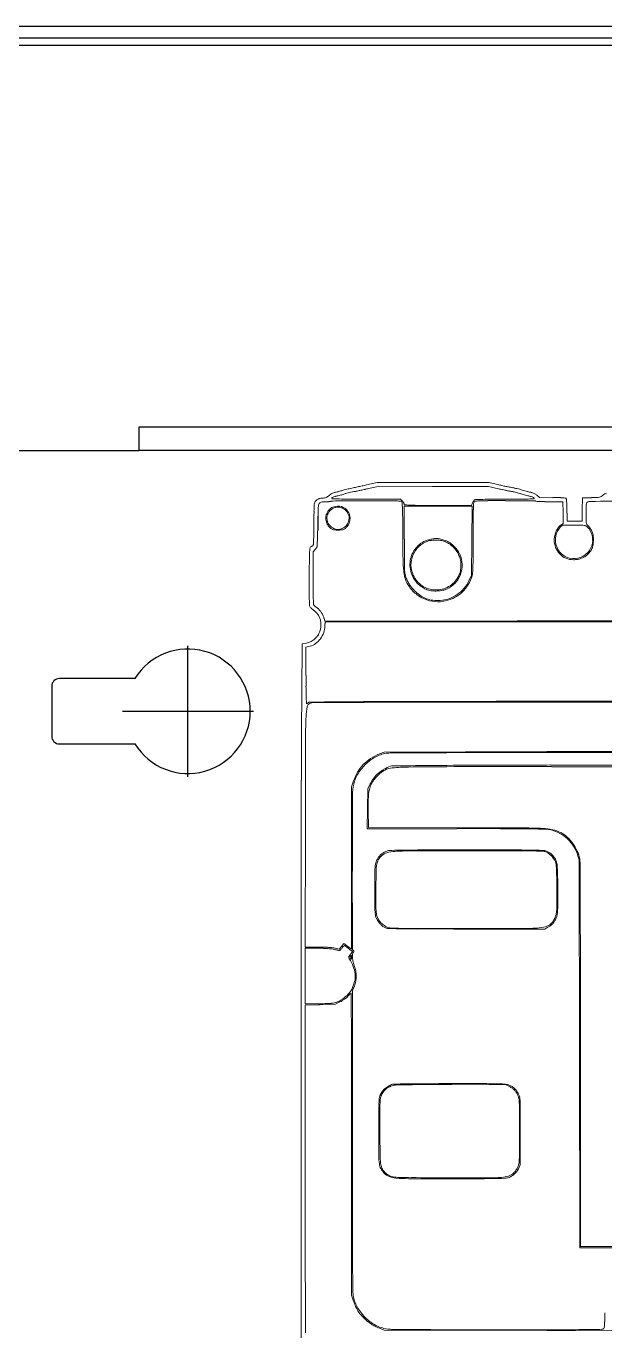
# Model space of a CAD drawing. Header units: millimetres. Extents: x 37984 to 70752, y 14140 to 37584.
# Drawn here: x 45209.8 to 45284.1, y 20596.1 to 20763.9 of the extents above; entities that cross this region are included whole.
import ezdxf

# ---------------------------------------------------------------- set-up
doc = ezdxf.new("R2010")
doc.units = ezdxf.units.MM
doc.set_wipeout_variables(frame=1)
doc.layers.add('! NO PLOT !', color=7, linetype='Continuous', true_color=0xff75dd, plot=False)
doc.layers.add('000-PI-Oprema', color=30, linetype='Continuous', lineweight=5)
doc.layers.add('000-PI-ORMAR', color=2, linetype='Continuous')

# ---------------------------------------------------------------- blocks, each defined once
blk = doc.blocks.new('8606.000_back')
at = {"layer": '000-PI-ORMAR'}
for p, q in [((47618.27, 38575.67), (48185.77, 38575.67)), ((47618.27, 38574.17), (48185.77, 38574.17)), ((48198.03, 38573.17), (47606.03, 38573.17))]:
    blk.add_line(p, q, dxfattribs=at)
blk = doc.blocks.new('8606.000_montažna')
at = {"layer": '! NO PLOT !'}
for p, q in [((50733.69, 38407.52), (50733.69, 38424.32)), ((50716.19, 38419.12), (50716.19, 38412.72)), ((50726.89, 38420.12), (50717.19, 38420.12)), ((50725.29, 38415.92), (50742.09, 38415.92)), ((50717.19, 38411.72), (50726.89, 38411.72))]:
    blk.add_line(p, q, dxfattribs=at)
for centre, radius, start, end in [((50733.69, 38415.92), 8, 211.6682, 148.3318), ((50717.19, 38419.12), 1, 90, 180), ((50717.19, 38412.72), 1, 180, 270)]:
    blk.add_arc(centre, radius, start, end, dxfattribs=at)
at = {"layer": '000-PI-ORMAR'}
for p, q in [((50727.39, 38452.42), (50727.39, 38449.42)), ((51138.39, 38452.42), (50727.39, 38452.42)), ((50683.39, 38449.42), (50727.39, 38449.42)), ((51138.39, 38449.42), (50727.39, 38449.42))]:
    blk.add_line(p, q, dxfattribs=at)
blk = doc.blocks.new('C10F3TM')
at = {"layer": '000-PI-Oprema'}
for p, q in [((44742.78, 8800.3), (44741.41, 8800)), ((44741.66, 8799.53), (44742.68, 8799.77)), ((44742.68, 8799.77), (44749.88, 8799.78)), ((44749.98, 8800.3), (44742.78, 8800.3)), ((44749.88, 8799.78), (44757.09, 8799.79)), ((44757.18, 8800.3), (44749.98, 8800.3)), ((44757.09, 8799.79), (44758.37, 8799.5)), ((44758.42, 8800), (44757.18, 8800.3)), ((44733.16, 8779.58), (44733.09, 8773.29)), ((44733.69, 8779.69), (44733.16, 8779.58)), ((44733.63, 8779.14), (44734.16, 8779.28)), ((44733.63, 8775.52), (44733.63, 8779.14)), ((44733.53, 8740.64), (44733.56, 8756.05)), ((44733.53, 8736.91), (44733.53, 8740.48)), ((44733.53, 8733.33), (44733.53, 8736.91)), ((44733.54, 8712.11), (44733.53, 8733.19))]:
    blk.add_line(p, q, dxfattribs=at)
for centre, radius, start, end in [((44741.61, 8788.56), 11.22, 101.6817, 103.2715), ((44727.55, 8856.57), 58.22, 281.6817, 282.0468), ((44684.05, 9060.4), 266.65, 282.0468, 282.1648), ((44677.51, 9090.73), 297.67, 282.1648, 282.2824), ((44686.58, 9049.09), 255.06, 282.2825, 282.4145), ((44735.43, 8825.6), 26.8, 282.4582, 283.4471), ((44766.95, 8836.14), 37.13, 256.7076, 257.5129), ((44766.92, 8835.98), 36.97, 257.513, 258.321), ((44766.12, 8832.1), 33, 258.321, 259.1105), ((44760.81, 8804.52), 4.92, 259.1106, 262.3313), ((44759.71, 8796.38), 3.3, 77.983, 82.3313), ((44758.07, 8788.67), 11.17, 76.2311, 77.9829), ((44757.83, 8787.68), 12.2, 74.5005, 76.231), ((44736.87, 8801.95), 2.95, 279.2414, 282.7714), ((44735.85, 8806.46), 7.58, 282.7715, 284.5167), ((44735.76, 8806.81), 7.94, 284.5167, 286.247), ((44736.63, 8803.83), 4.83, 286.2469, 288.7561), ((44739.62, 8795.02), 4.47, 105.7547, 108.7561), ((44742.34, 8785.36), 14.51, 104.506, 105.7548), ((44742.65, 8784.17), 15.73, 103.2715, 104.5059), ((44741.65, 8788.4), 10.9, 99.9011, 101.8328), ((44736.51, 8817.84), 18.99, 279.9011, 281.1561), ((44731.38, 8843.88), 45.53, 281.1561, 281.809), ((44731.07, 8845.35), 47.03, 281.8091, 282.4581), ((44768.89, 8845.62), 47.31, 257.1557, 257.8088), ((44768.61, 8844.36), 46.01, 257.8088, 258.4757), ((44767.65, 8839.64), 41.2, 258.4757, 259.1227), ((44760.96, 8804.8), 5.72, 259.1226, 261.8983), ((44759.67, 8795.79), 3.38, 77.9627, 81.8983), ((44758.85, 8791.93), 7.32, 75.7546, 77.9628), ((44758.69, 8790.77), 8.99, 72.3256, 74.5004), ((44765.4, 8811.82), 13.11, 252.3255, 253.779), ((44765.81, 8813.25), 14.59, 253.779, 255.1199), ((44765.4, 8811.72), 13, 255.12, 256.461), ((44762.97, 8801.6), 2.6, 256.4611, 260.8863), ((44749.22, 8790.62), 15.14, 176.3494, 179.3439), ((44736.8, 8791.41), 2.69, 167.8646, 176.3494), ((44734.32, 8791.94), 0.157, 100.7336, 167.8647), ((45430.39, 8782.82), 696.36, 179.34389, 179.53457), ((44953.78, 8786.69), 219.73, 179.5346, 179.899), ((44866.43, 8786.84), 132.38, 179.899, 180.4316), ((44966.95, 8787.6), 232.9, 180.4316, 180.689), ((44735.51, 8784.82), 1.44, 180.6889, 190.1774), ((44734.79, 8784.69), 0.717, 190.1774, 204.564), ((44734.8, 8784.69), 0.72, 204.564, 218.9054), ((44733.18, 8782.17), 2.54, 281.728, 293.7792), ((44899.35, 8775.52), 165.71, 180, 180.4797), ((45826.99, 8761.64), 1093.95, 179.3897, 179.97663), ((44817.28, 8774.84), 83.65, 180.4797, 181.2798), ((45258.39, 8784.69), 524.86, 181.2797, 181.3922), ((44741, 8769.96), 7.37, 168.1118, 177.7224), ((44733.71, 8771.94), 0.0331, 181.3923, 270), ((44733.71, 8772), 0.0972, 270, 294.0394), ((44733.56, 8772.35), 0.482, 294.0393, 301.3736), ((44734.46, 8771.34), 0.689, 113.5654, 168.1119), ((44733.5, 8772.44), 0.587, 301.3735, 308.358), ((44733.48, 8772.48), 0.627, 308.3581, 315.001), ((44734.1, 8771.85), 0.254, 90.4256, 135.001), ((44804.65, 8767.43), 71.07, 177.7224, 179.8434), ((56349.5, 8735.86), 11615.96, 179.84335, 179.900417), ((99427.12, 8739.82), 54694.1, 179.97668, 180.011975), ((4788027.2, 9720), 4743294.28, 180.01197791, 180.01243627), ((57671.57, 8714.08), 12938.04, 180.008728, 180.05869), ((45802.19, 8701.92), 1068.65, 180.05865, 180.36896), ((47698.76, 8714.13), 2965.26, 180.36892, 180.44524)]:
    blk.add_arc(centre, radius, start, end, dxfattribs=at)
at = {"ltscale": 0.25}
blk.add_wipeout([(44735.2, 8798.19), (44835.97, 8798.19), (44835.97, 8641.37), (44735.2, 8641.37)], dxfattribs=at).dxf.layer = '000-PI-Oprema'
at = {"layer": '000-PI-Oprema'}
for p, q in [((44745.77, 8798.17), (44741.3, 8798.17)), ((44746.01, 8797.91), (44745.77, 8798.17)), ((44763.62, 8798.37), (44763.28, 8798.67)), ((44765.35, 8798.36), (44763.62, 8798.37)), ((44769.15, 8798.33), (44769.12, 8796.84)), ((44770.3, 8798.36), (44769.15, 8798.33)), ((44746.26, 8793.02), (44746.26, 8797.26)), ((44746.26, 8797.26), (44750.61, 8797.26)), ((44754.91, 8797.37), (44750.59, 8797.37)), ((44750.61, 8797.26), (44754.96, 8797.26)), ((44755.03, 8797.71), (44754.91, 8797.37)), ((44754.96, 8797.26), (44754.93, 8792.84)), ((44764.92, 8797.84), (44766.62, 8797.82)), ((44766.62, 8797.82), (44766.65, 8796.44)), ((44766.65, 8796.44), (44766.68, 8795.06)), ((44767.18, 8795.34), (44767.16, 8796.38)), ((44769.12, 8796.84), (44769.09, 8795.34)), ((44735.09, 8792.04), (44735.15, 8794.81)), ((44766.3, 8794.56), (44766.56, 8794.84)), ((44766.68, 8795.06), (44766.37, 8794.84)), ((44766.56, 8794.84), (44768.01, 8794.84)), ((44768.13, 8795.34), (44767.18, 8795.34)), ((44769.09, 8795.34), (44768.13, 8795.34)), ((44754.93, 8792.84), (44754.9, 8788.42)), ((44734.54, 8791.39), (44734.82, 8791.72)), ((44734.54, 8788.04), (44734.54, 8791.39)), ((44734.82, 8791.72), (44735.09, 8792.04)), ((44754.9, 8788.42), (44754.56, 8787.69)), ((44736.07, 8782.51), (44735.95, 8782.89)), ((44760.74, 8782.54), (44736.07, 8782.51)), ((44785.77, 8782.51), (44760.74, 8782.54)), ((44785.77, 8772.21), (44759.73, 8772.21)), ((44759.95, 8772.08), (44785.77, 8772.11)), ((44743.69, 8765.69), (44743.08, 8765.45)), ((44764.55, 8765.74), (44743.69, 8765.69)), ((44785.77, 8765.74), (44764.55, 8765.74)), ((44764.9, 8765.61), (44785.77, 8765.64)), ((44785.77, 8764.02), (44765.1, 8764.02)), ((44739.75, 8761.97), (44739.49, 8761.21)), ((44739.49, 8761.21), (44739.49, 8750.79)), ((44741.56, 8760.95), (44741.53, 8758.39)), ((44741.89, 8761.6), (44741.56, 8760.95)), ((44741.53, 8758.39), (44741.5, 8755.84)), ((44741.66, 8755.99), (44741.64, 8758.16)), ((44753.18, 8755.97), (44741.66, 8755.99)), ((44741.5, 8755.84), (44753, 8755.84)), ((44768.52, 8752.48), (44768.74, 8751.85)), ((44768.74, 8751.85), (44768.77, 8726.92)), ((44739.49, 8750.79), (44739.49, 8740.37)), ((44754.19, 8742.96), (44764.3, 8742.96)), ((44764.3, 8742.96), (44764.7, 8743.18)), ((44738.5, 8741.09), (44738.21, 8740.72)), ((44739, 8740.73), (44738.5, 8741.09)), ((44735.17, 8740.64), (44733.53, 8740.64)), ((44733.53, 8740.48), (44735.13, 8740.48)), ((44737.91, 8740.35), (44737.36, 8740.5)), ((44738.21, 8740.72), (44737.91, 8740.35)), ((44739.49, 8740.37), (44739, 8740.73)), ((44739.17, 8740.39), (44739.6, 8740.06)), ((44739.6, 8740.06), (44739.33, 8739.7)), ((44739.59, 8735), (44739.8, 8735.48)), ((44739.59, 8715.79), (44739.59, 8735)), ((44735.33, 8733.35), (44733.53, 8733.33)), ((44733.53, 8733.19), (44735.43, 8733.22)), ((44735.43, 8733.22), (44737.32, 8733.26)), ((44737.32, 8733.26), (44737.99, 8733.59)), ((44768.77, 8726.92), (44768.8, 8701.99)), ((44768.89, 8702.19), (44768.89, 8726.78)), ((44752.37, 8722.97), (44759.35, 8722.96)), ((44759.35, 8722.96), (44759.77, 8722.73)), ((44761.16, 8712.65), (44761.16, 8716.99)), ((44739.49, 8715.32), (44739.49, 8695.92)), ((44760.92, 8712.16), (44761.16, 8712.65)), ((44785.56, 8702.19), (44768.89, 8702.19)), ((44768.8, 8701.99), (44785.57, 8701.99)), ((44739.49, 8695.92), (44739.75, 8695.14)), ((44743.08, 8691.68), (44743.69, 8691.43)), ((44743.69, 8691.43), (44764.55, 8691.38)), ((44764.55, 8691.38), (44785.41, 8691.33))]:
    blk.add_line(p, q, dxfattribs=at)
for centre, radius, start, end in [((44735.66, 8797.37), 0.975, 149.2118, 168.69), ((44735.5, 8797.47), 0.779, 126.1715, 149.2117), ((44735.59, 8797.34), 0.939, 105.529, 126.1715), ((44735.82, 8796.52), 1.79, 92.7888, 105.529), ((44735.61, 8800.88), 2.58, 272.7888, 278.877), ((44735.85, 8799.29), 0.967, 278.8771, 291.5284), ((44735.87, 8799.26), 0.926, 291.5283, 304.5223), ((44735.14, 8800.32), 2.22, 304.5223, 311.2835), ((44736.33, 8800.33), 2.5, 271.4184, 275.8951), ((44736.31, 8800.51), 2.67, 275.895, 279.181), ((44737.61, 8797.5), 1.54, 123.3512, 131.2835), ((44736.74, 8797.9), 0.0298, 279.181, 0.0393), ((44736.8, 8797.9), 0.031, 91.0184, 180.0393), ((44737.93, 8797.02), 2.1, 117.0859, 123.3511), ((44757.94, 7608.19), 1189.92, 90.95559, 91.01838), ((44737, 8798.29), 0.0523, 140.3098, 265.6521), ((44737.15, 8798.17), 0.241, 115.5098, 140.3099), ((44737.86, 8797.15), 1.96, 110.6628, 117.0858), ((44738.15, 8813.35), 15.16, 265.652, 268.0733), ((44737.99, 8796.4), 2.19, 110.6168, 115.5098), ((44737.49, 8798.14), 0.909, 99.2413, 110.6628), ((44738.12, 8796.05), 2.57, 105.6379, 110.6168), ((44738.28, 8795.5), 3.15, 101.362, 105.6379), ((44738.9, 8835.69), 37.51, 268.0733, 269.8001), ((44736.54, 8804.14), 5.67, 281.3619, 283.8888), ((44736.1, 8805.9), 7.48, 283.8888, 285.9401), ((44740.44, 8657.33), 140.64, 90.3582, 90.9556), ((44736.29, 8805.26), 6.82, 285.9401, 288.0178), ((44737.8, 8800.62), 1.94, 288.0177, 293.3166), ((44739.15, 8797.49), 1.47, 105.6829, 113.3167), ((44741.34, 8789.66), 9.6, 103.7743, 105.6829), ((44741.3, 9525.03), 726.85, 269.80015, 270), ((44741.63, 8788.47), 10.83, 101.8328, 103.7744), ((44741.31, 8519.34), 278.63, 90, 90.3582), ((44741.31, 7727.3), 1070.67, 89.84466, 90.00005), ((44744.14, 8771.82), 26.15, 87.5922, 89.8447), ((44744.99, 8791.9), 6.05, 82.4466, 87.5922), ((44745.75, 8797.67), 0.234, 28.155, 82.4466), ((44744.85, 8796.83), 1.58, 37.4931, 42.8234), ((44755.94, 8797.38), 0.959, 150.6384, 160.1198), ((44755.74, 8797.49), 0.739, 139.118, 150.6384), ((44755.63, 8797.59), 0.584, 126.1715, 139.118), ((44755.45, 8797.63), 0.277, 96.0232, 140.3671), ((44755.46, 8797.82), 0.303, 105.0061, 126.1715), ((44755.57, 8797.42), 0.718, 91.0791, 105.0061), ((44756.36, 8789.08), 8.88, 92.3971, 96.0232), ((44761.85, 8463.76), 334.43, 90.894, 91.0792), ((44757.08, 8771.88), 26.09, 90.2347, 92.3972), ((44758.76, 8662.02), 136.15, 90.3667, 90.8941), ((44759.24, 8243.71), 554.27, 90, 90.2347), ((44759.42, 8558.78), 239.39, 90.0212, 90.3668), ((44759.24, 8531.97), 266, 89.6803, 90), ((44759.15, 9304.11), 505.94, 270.0212, 270.2607), ((44758.82, 8791.82), 7.44, 73.5535, 75.7547), ((44759.95, 8659.53), 138.44, 89.1592, 89.6803), ((44759.81, 8795.17), 3.94, 70.0152, 73.5535), ((44762.84, 8803.49), 4.9, 250.0152, 252.9264), ((44764.56, 8809.09), 10.77, 252.9264, 254.5435), ((44761.33, 8824.08), 25.91, 270.2607, 272.3416), ((44764.61, 8809.27), 10.95, 254.5435, 256.1553), ((44748.06, 7849.56), 948.5, 89.09154, 89.15915), ((44763.38, 8804.29), 5.82, 256.1553, 258.7406), ((44761.63, 8795.5), 3.14, 74.4553, 78.7405), ((44762.04, 8806.63), 8.44, 272.3416, 275.8433), ((44761.78, 8796.06), 2.56, 69.4635, 74.4553), ((44762.41, 8798.14), 0.903, 69.6251, 80.8863), ((44761.92, 8796.41), 2.19, 64.5566, 69.4636), ((44762.03, 8797.12), 2, 63.4059, 69.6251), ((44762.75, 8798.17), 0.24, 39.6902, 64.5566), ((44762.9, 8798.29), 0.0514, 275.8434, 39.6902), ((44761.99, 8797.03), 2.1, 57.2785, 63.4059), ((44763.1, 8797.86), 0.0804, 45, 89.0915), ((44762.4, 8797.66), 1.34, 48.7165, 57.2785), ((44763.22, 8797.97), 0.081, 225, 267.2142), ((44767.45, 8885.08), 87.29, 267.2141, 267.5343), ((44764.92, 8826.26), 28.42, 267.5343, 268.6687), ((44765.48, 8850.37), 52.54, 268.6688, 269.385), ((44764.99, 8694.47), 103.9, 89.2511, 89.803), ((44766.28, 8793.27), 5.09, 84.3066, 89.2512), ((44766.68, 8797.26), 1.07, 71.896, 84.3067), ((44766.98, 8798.18), 0.106, 4.4215, 71.896), ((44751.8, 8797.01), 15.33, 3.1489, 4.4215), ((44745.97, 8796.69), 21.17, 2.1496, 3.1489), ((44769.99, 8797.51), 0.346, 93.8448, 141.6993), ((44771.01, 8782.44), 15.45, 90.7313, 93.8448), ((44769.26, 8836.32), 37.97, 271.5749, 272.6633), ((44789.97, 7296.85), 1501.16, 90.53876, 90.73128), ((44770.93, 8800.32), 1.94, 272.6632, 282.13), ((44771.19, 8799.13), 0.717, 282.1299, 300.7574), ((44770.77, 8799.83), 1.54, 300.7573, 311.2836), ((44773.13, 8797.14), 2.05, 123.2517, 131.2836), ((44772.62, 8797.92), 1.11, 110.5925, 123.2518), ((44804.92, 8794.89), 70.27, 178.5795, 179.2798), ((44834.86, 8794.15), 100.23, 178.1658, 178.5794), ((44735.94, 8797.32), 1.25, 168.6901, 178.1657), ((44929.91, 8791.05), 194.8, 178.2609, 178.8941), ((44737.15, 8796.91), 1.95, 161.3978, 178.2609), ((44735.65, 8797.41), 0.368, 103.5234, 161.3978), ((44736.11, 8795.5), 2.34, 88.7156, 103.5233), ((44736.27, 8802.73), 4.9, 268.7157, 271.4183), ((44737.82, 8795.7), 1.64, 142.643, 164.2718), ((44737.69, 8795.71), 1.37, 145.7496, 173.9188), ((44737.62, 8795.86), 1.38, 118.0181, 142.643), ((44737.88, 8795.57), 1.61, 120.803, 145.7496), ((44737.74, 8795.63), 1.64, 82.762, 118.0181), ((44737.71, 8795.88), 1.26, 102.4574, 120.803), ((44737.73, 8795.77), 1.36, 85.1693, 102.4574), ((44737.72, 8795.7), 1.44, 68.3923, 85.1694), ((44737.75, 8795.72), 1.55, 45.8475, 82.762), ((44737.67, 8795.58), 1.57, 52.6659, 68.3923), ((44737.78, 8795.72), 1.39, 22.0994, 52.6659), ((44737.75, 8795.72), 1.54, 8.9, 45.8475), ((44737.78, 8795.72), 1.39, 351.4958, 22.0995), ((44745.6, 8797.58), 0.406, 2.1854, 28.155), ((44648.14, 8793.87), 97.93, 1.648, 2.1854), ((44684.34, 8794.91), 61.72, 0.5608, 1.648), ((44745.03, 8796.97), 1.36, 31.511, 37.4931), ((44745.23, 8797.09), 1.12, 25.3964, 31.5109), ((44746.1, 8797.5), 0.163, 360, 25.3965), ((44746.34, 8797.5), 0.0794, 180, 267.0046), ((44748.23, 8833.64), 36.26, 267.0045, 268.188), ((44748.44, 8840.35), 42.98, 268.188, 269.7558), ((44750.59, 9342.51), 545.14, 269.7557, 270), ((44805.59, 8795.27), 50.49, 178.2679, 179.7117), ((44789.1, 8795.76), 33.98, 176.8951, 178.2679), ((44755.5, 8797.59), 0.341, 140.3671, 176.8951), ((44731.76, 8796.15), 35.39, 1.4035, 2.1497), ((44639.48, 8793.89), 127.7, 1.1164, 1.4036), ((44807.23, 8796.36), 37.63, 178.3607, 180), ((44844.87, 8796.36), 75.27, 180, 180.6825), ((44770.1, 8797.42), 0.487, 141.6993, 178.3607), ((44643.98, 8795.16), 90.66, 359.178, 359.7782), ((44845.29, 8794.38), 110.65, 179.2798, 179.7783), ((44737.84, 8795.69), 1.67, 164.2719, 185.752), ((44737.63, 8795.67), 1.45, 185.752, 209.6245), ((44737.65, 8795.71), 1.33, 173.9187, 202.521), ((44738.51, 8796.17), 2.46, 209.6245, 220.2914), ((44737.8, 8795.78), 1.5, 202.5209, 228.7165), ((44737.42, 8795.25), 1.03, 220.2913, 240.7028), ((44738.08, 8796.09), 1.91, 228.7165, 241.2922), ((44737.72, 8795.75), 1.47, 291.8073, 321.2804), ((44738.09, 8795.25), 1.02, 299.9458, 321.0424), ((44737.75, 8795.72), 1.42, 321.2804, 351.4958), ((44737.29, 8795.89), 2.05, 321.0424, 333.5813), ((44737.66, 8795.71), 1.64, 333.5813, 8.9001), ((44560.98, 8793.7), 185.08, 0.0814, 0.5608), ((45292.55, 8792.82), 537.45, 179.7117, 179.9664), ((44767.99, 8792.97), 2.33, 136.7408, 167.2584), ((44768.17, 8792.96), 2.64, 143.8848, 155.6067), ((44767.2, 8793.67), 1.44, 125.4532, 143.8848), ((44768.01, 8755.15), 39.69, 88.938, 90), ((44768.63, 8788.54), 6.3, 84.7974, 88.938), ((44768.95, 8792.14), 2.68, 78.3454, 84.7974), ((44769.4, 8794.3), 0.471, 54.9915, 78.3454), ((44771.92, 8795.49), 2.31, 180.6826, 189.1402), ((44770.21, 8795.22), 0.58, 189.1402, 210.9167), ((44769.24, 8794.07), 0.75, 45.2944, 54.9916), ((44770.46, 8795.37), 0.871, 210.9167, 226.9731), ((44768.15, 8792.97), 2.3, 41.0842, 45.2945), ((44768.27, 8793.03), 2.33, 35.0769, 46.9732), ((44593.26, 8797.38), 141.42, 357.9548, 358.2417), ((44684.57, 8794.58), 50.07, 358.2418, 359.178), ((44737.44, 8795.29), 1.09, 240.7028, 260.4795), ((44737.71, 8795.42), 1.15, 241.2922, 259.7347), ((44737.74, 8797.08), 2.89, 260.4795, 270), ((44737.7, 8795.39), 1.12, 259.7348, 278.4496), ((44737.74, 8796.99), 2.8, 270, 280.0726), ((44737.61, 8796.02), 1.75, 278.4496, 291.8073), ((44738.04, 8795.34), 1.13, 280.0726, 299.9458), ((45035.11, 8794.37), 289.05, 180.0814, 180.6929), ((45451.32, 8793.02), 705.05, 180.00002, 180.21454), ((44750.23, 8789.87), 3.2, 105.0499, 136.7528), ((44749.71, 8791.58), 1.28, 100.4294, 110.4193), ((44750.77, 8787.9), 5.24, 99.1722, 105.05), ((44750.04, 8789.78), 3.11, 95.2741, 100.4294), ((44750.14, 8788.7), 4.19, 90.7841, 95.2741), ((44750.32, 8790.68), 2.42, 88.6985, 99.1722), ((44750.18, 8786.01), 6.89, 87.6879, 90.7842), ((44750.31, 8790.63), 2.48, 78.3737, 88.6985), ((44750.13, 8784.79), 8.11, 84.5506, 87.688), ((44749.66, 8787.46), 5.71, 72.8357, 78.3737), ((44750.69, 8790.62), 2.25, 76.3979, 84.5506), ((44750.79, 8791.08), 1.78, 66.9892, 76.3979), ((44750.44, 8789.97), 3.09, 60.0226, 72.8357), ((43905.06, 8793.63), 850.04, 359.77572, 359.9664), ((44768.01, 8792.95), 2.49, 166.8182, 179.4154), ((44768.29, 8792.94), 2.77, 179.4153, 200.5992), ((44768.42, 8792.85), 2.91, 155.6067, 166.8181), ((44768.1, 8792.94), 2.44, 167.2585, 196.7144), ((44767.99, 8792.83), 2.51, 36.9534, 41.0842), ((44768.53, 8793.24), 1.83, 31.7174, 36.9533), ((44768.04, 8792.94), 2.42, 324.2278, 357.9289), ((44768.04, 8792.94), 2.41, 357.9289, 31.7175), ((44768.66, 8793.3), 1.85, 20.9327, 35.0768), ((44768.38, 8793.19), 2.16, 7.9726, 20.9326), ((44766.47, 8792.92), 4.08, 351.3339, 360), ((44766.43, 8792.92), 4.13, 0, 7.9726), ((44734.19, 8792.61), 0.52, 280.7337, 290.1654), ((44734.17, 8792.68), 0.597, 290.1654, 298.6706), ((44734.21, 8792.61), 0.515, 298.6707, 307.6309), ((44734.41, 8792.34), 0.173, 307.6308, 327.8101), ((44734.4, 8792.34), 0.184, 327.81, 357.9548), ((44750.37, 8789.74), 3.39, 136.7528, 167.118), ((44750.3, 8789.76), 3.18, 133.2548, 157.211), ((44750.45, 8789.6), 3.39, 110.4193, 133.2549), ((44750.08, 8789.4), 3.61, 61.442, 66.9892), ((44750.25, 8789.71), 3.25, 51.0193, 61.442), ((44750.3, 8789.72), 3.37, 48.02, 60.0226), ((44750.07, 8789.49), 3.54, 41.2504, 51.0193), ((44750.23, 8789.65), 3.46, 36.1875, 48.02), ((44750.09, 8789.51), 3.51, 31.4359, 41.2504), ((44750.2, 8789.63), 3.5, 24.4524, 36.1875), ((44750.44, 8789.72), 3.1, 20.6764, 31.436), ((44767.98, 8792.83), 2.44, 200.5991, 223.844), ((44768.11, 8792.94), 2.44, 196.7144, 226.1265), ((44767.94, 8792.78), 2.38, 223.844, 247.4576), ((44768.04, 8792.87), 2.34, 226.1265, 256.5099), ((44768.04, 8792.93), 2.41, 290.4585, 324.2278), ((44767.61, 8793.42), 3.22, 310.5623, 320.8039), ((44768.68, 8792.55), 1.84, 320.8039, 336.3767), ((44768.56, 8792.6), 1.97, 336.3767, 351.3339), ((44770.81, 8791.18), 24.72, 180.6928, 184.3977), ((44773.94, 8790.48), 27.67, 180.2146, 182.4571), ((44750.43, 8789.73), 3.44, 167.118, 197.1927), ((44750.28, 8789.76), 3.16, 157.2109, 181.2496), ((44750.45, 8789.77), 3.33, 181.2496, 204.3917), ((44750.63, 8789.79), 2.9, 7.5771, 20.6764), ((44750.35, 8789.7), 3.34, 1.8047, 24.4524), ((44749.96, 8789.69), 3.58, 345.3659, 356.5158), ((44750.26, 8789.7), 3.43, 339.6083, 1.8047), ((44749.9, 8789.69), 3.64, 356.5158, 7.5772), ((44725.58, 8790.42), 29.51, 357.6063, 359.7757), ((44767.99, 8792.92), 2.53, 247.4576, 270), ((44768.05, 8792.92), 2.39, 256.5099, 290.4586), ((44767.99, 8794.16), 3.77, 270, 277.7476), ((44768.19, 8792.75), 2.34, 277.7476, 288.8033), ((44768.25, 8792.55), 2.13, 288.8033, 300.4644), ((44768.03, 8792.94), 2.58, 300.4644, 310.5623), ((44890.64, 8788.11), 156.09, 180.0265, 180.5009), ((44754.18, 8789.9), 8.04, 184.3977, 191.6791), ((44752.84, 8789.58), 6.56, 182.4572, 188.0733), ((44749.42, 8788.91), 3.19, 191.6792, 206.211), ((44749.14, 8789.05), 2.82, 188.0733, 198.6175), ((44750.87, 8789.63), 4.64, 198.6174, 205.521), ((44750.32, 8789.7), 3.33, 197.1927, 228.0417), ((44750.34, 8789.72), 3.21, 204.3917, 236.2335), ((44750.36, 8789.72), 3.21, 299.6255, 331.4419), ((44750.3, 8789.68), 3.39, 317.2673, 339.6083), ((44750.85, 8789.46), 2.66, 331.4419, 345.366), ((44750.01, 8789.89), 5.21, 325.3895, 339.4695), ((44752.77, 8788.86), 2.26, 339.4696, 351.9568), ((44748.54, 8789.46), 6.54, 351.9569, 357.6063), ((44818.5, 8787.48), 83.96, 180.5008, 181.2555), ((44750.59, 8789.49), 4.49, 206.211, 224.2935), ((44750.24, 8789.33), 3.94, 205.521, 213.3182), ((44750.44, 8789.47), 4.18, 213.3182, 220.8669), ((44751.79, 8790.63), 5.96, 220.8668, 226.6548), ((44750.64, 8789.54), 4.56, 224.2935, 242.1788), ((44751.1, 8789.9), 4.96, 226.6548, 236.9787), ((44750.73, 8790.16), 3.95, 228.0418, 237.9723), ((44750.35, 8789.73), 3.23, 236.2334, 267.9343), ((44750.14, 8789.22), 2.84, 237.9724, 250.7032), ((44750.15, 8789.22), 2.85, 250.7032, 263.4139), ((44750.28, 8790.37), 4, 263.4139, 273.2682), ((44750.35, 8789.74), 3.23, 267.9343, 299.6255), ((44750.23, 8791.21), 4.84, 273.2681, 277.3616), ((44750.27, 8790.93), 4.56, 277.3615, 281.6426), ((44750.39, 8790.32), 3.94, 281.6427, 286.2012), ((44750.95, 8788.39), 1.92, 286.2012, 293.9872), ((44750.43, 8789.56), 3.21, 293.9871, 317.2674), ((44750.52, 8789.59), 4.46, 304.3757, 319.6225), ((44750.58, 8789.5), 4.52, 309.7316, 325.3895), ((44750.53, 8789.58), 4.45, 319.6226, 334.8867), ((45054.13, 8792.64), 319.64, 181.2555, 181.429), ((44734.76, 8784.68), 0.167, 181.429, 215.0272), ((44734.89, 8784.77), 0.327, 215.0273, 227.8895), ((44736.85, 8786.93), 3.25, 227.8894, 230.2714), ((44737.07, 8787.2), 3.6, 230.2714, 232.8001), ((44750.32, 8788.7), 3.53, 236.9787, 250.2901), ((44750.62, 8789.49), 4.51, 242.1788, 260.1729), ((44750.35, 8788.79), 3.63, 250.2901, 263.3994), ((44750.58, 8789.29), 4.3, 260.173, 278.8194), ((44750.57, 8790.65), 5.5, 263.3995, 273.0045), ((44750.64, 8789.32), 4.16, 273.0045, 288.9993), ((44750.52, 8789.72), 4.73, 278.8194, 293.8675), ((44750.56, 8789.53), 4.39, 288.9993, 304.3757), ((44750.65, 8789.42), 4.41, 293.8675, 309.7316), ((44735.07, 8784.91), 1.07, 218.9053, 230.3106), ((44736.36, 8786.47), 3.09, 230.3105, 235.4713), ((44733.43, 8782.21), 2.07, 33.0984, 55.4714), ((44737.42, 8787.67), 4.18, 232.8, 235.0594), ((44734.05, 8782.84), 1.71, 42.7945, 55.0595), ((44733.2, 8782.06), 2.35, 12.7143, 33.0985), ((44733.24, 8782.09), 2.81, 34.3443, 42.7946), ((44732.98, 8781.91), 3.13, 26.2994, 34.3443), ((44733.01, 8781.93), 3.09, 18.1743, 26.2994), ((44733.01, 8782.04), 2.54, 333.512, 352.9372), ((44733.07, 8782.03), 2.48, 352.9372, 12.7144), ((44733.64, 8781.86), 2.42, 340.052, 0), ((44738.01, 8781.91), 1.96, 172.2085, 176.6371), ((44738.88, 8781.86), 2.82, 176.6372, 180), ((44737.88, 8781.93), 1.81, 168.2966, 172.2084), ((44736.19, 8782.28), 0.0957, 135, 168.2967), ((44736.3, 8782.17), 0.254, 89.9779, 135), ((44400.82, -862983.68), 871766.16, 89.97634643, 89.97795071), ((44771.61, 20200.46), 11418.06, 269.94534, 270.071118), ((44733.66, 8781.23), 2.02, 284.375, 306.9702), ((44733.34, 8781.81), 2.14, 293.7792, 307.4585), ((44733.35, 8781.8), 2.12, 307.4585, 321.195), ((44733.05, 8782.03), 3.02, 306.9702, 323.6753), ((44733.09, 8782), 2.46, 321.195, 333.512), ((44732.96, 8782.11), 3.14, 323.6753, 340.0521), ((44800.25, -135.05), 8907.4, 90.392541, 90.425544), ((44734.57, 8771.1), 0.944, 90.3206, 113.5654), ((44755.37, 5052.46), 3719.64, 90.24647, 90.3205), ((44751.27, 7014.04), 1758.15, 90.15673, 90.39256), ((44746.24, 7173.87), 1598.21, 89.99388, 90.24644), ((44744.46, -9625.68), 18397.76, 89.951766, 89.993936), ((44793.71, -8499), 17271.24, 90.112736, 90.156739), ((44744.84, 8760.4), 5.32, 123.085, 136.2559), ((44745.34, 8759.92), 5.83, 120.7931, 136.5717), ((44745.53, 8759.34), 6.58, 111.8536, 123.0852), ((44744.76, 8760.89), 4.71, 102.2683, 120.7931), ((44744.5, 8762.08), 3.49, 90.5475, 102.2682), ((44753.56, 7814.32), 951.29, 90.32433, 90.54755), ((44753.94, 7747.07), 1018.54, 90.00396, 90.32436), ((44754.71, -3276.45), 12042.07, 89.951493, 90.003976), ((44744.31, 8760.47), 4.67, 152.3654, 170.9978), ((44745.51, 8760.03), 6.08, 149.5686, 161.4436), ((44745.33, 8759.93), 5.82, 136.5718, 152.3654), ((44744.77, 8760.47), 5.22, 136.2559, 149.5686), ((44745.66, 8759.82), 4.17, 130.9145, 142.6631), ((44747.62, 8757.82), 6.8, 133.995, 139.2023), ((44747.59, 8757.85), 6.76, 128.7946, 133.995), ((44745.82, 8759.63), 4.41, 119.528, 130.9145), ((44744.85, 8761.25), 2.39, 117.518, 128.7946), ((44746.47, 8758.48), 5.74, 110.1736, 119.528), ((44744.93, 8761.09), 2.57, 94.6079, 117.5181), ((44744.82, 8762.96), 0.961, 90.5024, 110.1736), ((44747.5, 8729.22), 34.55, 91.1799, 94.608), ((44791.48, 3442.68), 5321.44, 90.45245, 90.50241), ((44751.08, 8555.49), 208.32, 90.0662, 91.18), ((44761.02, 7300.18), 1463.83, 90.21251, 90.45247), ((44770.97, -8651.84), 17415.66, 90.019028, 90.066239), ((44785.19, 779.06), 7984.99, 90.144157, 90.212454), ((44770.52, -7230.31), 15994.12, 89.976907, 90.019077), ((44748.35, 8759.83), 8.76, 170.9978, 179.936), ((44744.89, 8760.1), 3.22, 159.6499, 171.631), ((44745.7, 8759.8), 4.08, 149.628, 159.65), ((44745.93, 8759.61), 4.5, 142.663, 153.7443), ((44744.5, 8760.51), 2.68, 139.2023, 149.628), ((50427.96, 8753.48), 5688.37, 179.93603, 180.03114), ((44795.81, 8758.84), 54.18, 179.1035, 180.7231), ((44748.44, 8759.58), 6.8, 171.6311, 179.1035), ((44742.41, 3978.15), 4777.83, 89.76882, 89.87081), ((44761.47, 8702.42), 53.52, 87.2514, 89.7688), ((44753, 4589.95), 4165.9, 89.91153, 90), ((44758.99, 8469.98), 285.85, 89.2854, 89.9115), ((44760.78, 8613.03), 142.8, 88.5199, 89.2853), ((44763.67, 8748.2), 7.69, 77.6398, 87.2514), ((44764.4, 8753.05), 2.73, 75.4007, 88.5199), ((44763.79, 8750.72), 5.14, 61.6331, 75.4007), ((44764.36, 8751.34), 4.47, 63.2155, 77.6397), ((44763.98, 8751.07), 4.74, 46.9917, 61.633), ((44764.75, 8752.13), 3.59, 47.3248, 63.2154), ((44763.55, 8750.82), 5.36, 35.5581, 47.3248), ((44763.96, 8751.04), 4.77, 32.4115, 46.9916), ((44744.63, 8750.97), 2.07, 123.5063, 134.8503), ((44744.46, 8751.2), 1.62, 105.7488, 133.5048), ((44745.23, 8750.07), 3.15, 115.2237, 123.5062), ((44744.43, 8751.77), 1.27, 92.9345, 115.2237), ((44745.31, 8748.2), 4.74, 93.2851, 105.7489), ((44746.36, 8714.04), 39.05, 91.0624, 92.9345), ((44747.14, 8716.27), 36.72, 90.1675, 93.2851), ((44748.16, 8616.94), 136.16, 90.0859, 91.0624), ((44756.67, 5456.03), 3296.98, 90.04167, 90.16749), ((44755.37, 3805.52), 4947.6, 90.01275, 90.08586), ((44755.48, 3293.98), 5459.13, 89.94488, 90.01272), ((44756.73, 5378.13), 3374.88, 89.94615, 90.04171), ((44759.73, 8567.89), 185.12, 89.1548, 89.9462), ((44760.62, 8629.77), 123.34, 88.9071, 89.9448), ((44761.08, 8659.41), 93.59, 88.2152, 89.1549), ((44762.36, 8721.12), 31.97, 86.7459, 88.907), ((44763.95, 8751.73), 1.22, 67.3285, 88.2153), ((44764.11, 8751.95), 1.1, 61.9428, 86.7458), ((44763.64, 8750.97), 2.05, 56.4123, 67.3285), ((44761.79, 8747.58), 6.04, 58.4668, 61.9428), ((44763.47, 8750.72), 2.34, 46.5589, 56.4123), ((44764.05, 8751.26), 1.72, 49.616, 58.4668), ((44764.22, 8751.47), 1.45, 39.7642, 49.616), ((44763.38, 8750.7), 5.57, 24.0008, 35.5581), ((44763.51, 8750.76), 5.31, 18.9439, 32.4114), ((44764.45, 8751.18), 4.41, 10.2188, 24.0008), ((44756.56, 8750.01), 14.08, 176.5023, 179.7333), ((44745.63, 8750.68), 3.13, 167.8239, 176.5023), ((44744.43, 8750.94), 1.9, 155.2363, 167.8239), ((44748.69, 8750.28), 6.05, 170.1205, 178.712), ((44745.29, 8750.54), 2.85, 146.3582, 155.2362), ((44744.35, 8751.03), 1.64, 149.3023, 170.1204), ((44744.6, 8751.01), 2.02, 134.8503, 146.3582), ((44744.98, 8750.66), 2.37, 133.5047, 149.3023), ((44763.36, 8750.6), 2.51, 37.0512, 46.5589), ((44762.77, 8750.27), 3.33, 34.4804, 39.7642), ((44763.1, 8750.41), 2.83, 28.3515, 37.0512), ((44763.88, 8751.03), 1.99, 18.6511, 34.4804), ((44764.45, 8751.13), 1.3, 12.306, 28.3515), ((44762.63, 8750.73), 3.17, 4.034, 12.306), ((44763.19, 8750.8), 2.72, 6.1323, 18.6511), ((44751.64, 8749.96), 14.18, 0.8637, 4.034), ((44755.9, 8750.01), 10.05, 0.7621, 6.1322), ((44765.39, 8751.35), 3.45, 0.2993, 10.2188), ((38574.75, 8719.01), 6194.17, 0.245883, 0.299282), ((71097.68, 8764.72), 26358.1, 180.031147, 180.05269), ((45186.59, 8748.01), 444.12, 179.7333, 180), ((44905.88, 8746.74), 163.27, 178.7119, 179.5017), ((44372.64, 8744.24), 393.23, 0.5777, 0.8637), ((44563.18, 8747.45), 202.79, 0.1577, 0.762), ((45154.69, 8748.01), 412.22, 180, 180.2807), ((45016.13, 8745.78), 273.52, 179.5017, 179.8737), ((44395.37, 8744.47), 370.49, 0.2749, 0.5776), ((44374.81, 8746.93), 391.16, 359.8677, 0.1576), ((44757.95, 8746.07), 15.47, 180.2808, 183.3072), ((44762.41, 8746.34), 19.81, 179.8737, 182.4081), ((44750.75, 8746.18), 15.1, 357.1925, 0.2748), ((44750.96, 8746.06), 15.01, 356.7897, 359.8677), ((44746.07, 8745.38), 3.57, 183.3072, 191.0623), ((44744.19, 8745.01), 1.66, 191.0623, 204.8265), ((44748.66, 8745.76), 6.04, 182.4082, 187.6052), ((44744.84, 8745.26), 2.19, 187.6053, 198.6774), ((44745.33, 8745.54), 2.91, 204.8264, 213.1382), ((44744.61, 8745.18), 1.94, 198.6774, 214.2055), ((44763.14, 8745.46), 2.7, 327.359, 333.3151), ((44763.25, 8745.4), 2.58, 333.315, 339.4868), ((44762.37, 8745.85), 3.71, 329.2137, 336.138), ((44763.26, 8745.4), 2.56, 339.4868, 349.6558), ((44764.1, 8745.09), 1.82, 336.1379, 348.9841), ((44762.02, 8745.63), 3.82, 349.6559, 357.1924), ((44762.41, 8745.42), 3.54, 348.9842, 356.7896), ((42446.51, 8735.62), 2322.37, 0.05938, 0.24594), ((44744.99, 8745.32), 2.5, 213.1381, 222.4388), ((44745.12, 8745.53), 2.57, 214.2055, 226.7995), ((44744.92, 8745.25), 2.41, 222.4387, 231.9332), ((44745.1, 8745.5), 2.53, 226.7995, 239.4833), ((44744.94, 8745.28), 2.44, 231.9331, 241.333), ((44744.2, 8743.94), 0.915, 241.333, 267.7172), ((44744.73, 8744.87), 1.8, 239.4833, 255.8666), ((44746.58, 8803.61), 60.63, 267.7172, 269.0261), ((44744.74, 8744.94), 1.87, 255.8665, 269.079), ((44752.09, 9201.56), 458.56, 269.0789, 269.3493), ((44748.19, 8898.44), 155.48, 269.0261, 269.9226), ((44750.76, 9084.43), 341.41, 269.3492, 269.8436), ((44754.19, 13334.63), 4591.67, 269.92257, 270.00004), ((44754.22, 10352.12), 1609.11, 269.84351, 270.00004), ((44754.22, 11427.11), 2684.1, 269.99997, 270.14916), ((44761.11, 8781.85), 38.83, 270.1491, 273.2433), ((44762.99, 8748.69), 5.62, 273.2433, 284.444), ((44763.95, 8744.93), 1.74, 284.444, 311.2836), ((44763.27, 8745.84), 3.02, 298.2879, 306.2785), ((44763.98, 8744.88), 1.83, 306.2785, 317.9307), ((44764.23, 8744.62), 1.32, 311.2835, 321.1136), ((44763.37, 8745.31), 2.42, 321.1136, 327.3591), ((44763.9, 8744.94), 1.93, 317.9306, 329.2138), ((44738.64, 8740.57), 0.263, 107.0615, 127.4266), ((44738.58, 8740.75), 0.0716, 53.5024, 107.0615), ((44734.82, 8735.67), 6.39, 52.7477, 53.5024), ((44735.13, 8708.94), 31.55, 88.6391, 90), ((44735.17, 8708.86), 31.78, 88.656, 90), ((44735.56, 8727.36), 13.12, 86.0181, 88.6392), ((44735.56, 8725.38), 15.25, 86.3285, 88.656), ((44735.89, 8732.01), 8.45, 82.7829, 86.0181), ((44735.87, 8730.22), 10.4, 83.6043, 86.3285), ((44736.6, 8737.63), 2.8, 75.4007, 82.7829), ((44736.76, 8738.13), 2.44, 75.6118, 83.6043), ((44742.49, 8760.22), 20.56, 255.4007, 256.0566), ((44740.65, 8752.81), 12.92, 256.0566, 256.9854), ((44741.97, 8758.56), 18.81, 256.9854, 257.5229), ((44737.95, 8740.4), 0.216, 257.5229, 270.5583), ((44737.96, 8740.24), 0.0555, 270.5583, 315.4206), ((44736.49, 8741.69), 2.12, 315.4206, 318.6689), ((44736.55, 8741.63), 2.03, 318.6688, 322.8427), ((44735.54, 8742.39), 3.3, 322.8427, 325.744), ((44739.82, 8739.48), 1.88, 140.2165, 145.744), ((44738.85, 8740.29), 0.61, 127.4266, 140.2164), ((44680.17, 8663.81), 96.67, 52.6438, 52.7476), ((44678.31, 8661.36), 99.75, 52.5245, 52.6437), ((44663.16, 8641.61), 124.64, 52.4236, 52.5244), ((44739.31, 8739.32), 0.193, 166.5749, 198.7163), ((44739.5, 8739.28), 0.38, 146.1749, 166.5748), ((44739.7, 8739.46), 0.606, 198.7163, 212.4396), ((44742.66, 8737.16), 4.19, 142.6659, 146.1749), ((44733.98, 8735.82), 6.18, 21.9943, 32.4397), ((44739.54, 8739.34), 0.226, 159.0064, 176.9654), ((44739.62, 8739.33), 0.31, 176.9654, 191.134), ((44740.17, 8739.09), 0.908, 149.5351, 159.0065), ((44739.61, 8739.33), 0.303, 191.1341, 205.4668), ((44739.52, 8739.29), 0.2, 205.4669, 224.9999), ((44739.52, 8739.28), 0.195, 224.9999, 244.4986), ((44739.42, 8739.53), 0.0377, 55.7573, 149.5352), ((44739.44, 8739.13), 0.0285, 244.4988, 324.1407), ((44739.39, 8739.49), 0.0935, 5.2852, 55.7573), ((44739.38, 8739.18), 0.11, 324.1406, 355.9086), ((44737.4, 8739.3), 2.09, 360, 5.2851), ((44737.66, 8739.3), 1.83, 355.9086, 0), ((44739.99, 8740.48), 0.392, 180.0528, 225), ((44740.02, 8739.68), 0.409, 140.3098, 178.881), ((44743.9, 8739.6), 4.3, 178.881, 185.749), ((44744.4, 8739.65), 4.8, 185.749, 192.9313), ((44739.27, 8740.29), 0.561, 320.3098, 330.2272), ((44739.49, 8739.99), 0.312, 30.0344, 45), ((44739.66, 8740.08), 0.113, 358.0474, 30.0344), ((44739.64, 8740.09), 0.14, 330.2271, 358.0475), ((44736.54, 8736.85), 3.41, 5.7111, 21.9943), ((44744.14, 8739.59), 4.52, 192.9313, 200.4341), ((44737.32, 8737.05), 2.75, 7.6644, 20.4341), ((33905.53, 8726.77), 10863.36, 0.000041, 0.059399), ((44735.89, 8737.1), 4.08, 334.3341, 348.2944), ((44737.09, 8736.68), 2.97, 336.138, 348.2569), ((44736.92, 8736.89), 3.04, 348.2945, 5.7111), ((44736.07, 8736.89), 4.01, 348.2569, 357.9316), ((44736.13, 8736.89), 3.95, 357.9316, 7.6644), ((44735.56, 8737.79), 4.73, 304.3468, 312.7792), ((44736.14, 8737.32), 4.16, 305.6809, 310.1306), ((44735.57, 8737.79), 4.73, 312.7792, 321.2139), ((44737.81, 8735.34), 1.57, 310.1307, 319.3183), ((44743.13, 8730.76), 5.45, 137.1783, 139.3183), ((44741.64, 8732.15), 3.41, 134.1404, 137.1782), ((44737.21, 8736.47), 2.62, 321.2139, 334.334), ((44742.07, 8731.71), 4.02, 132.0136, 134.1404), ((44739.43, 8734.64), 0.0796, 96.4002, 132.0136), ((44739.42, 8734.69), 0.0282, 0.2245, 96.4003), ((-49686.55, 8364.81), 94426.72, 0.2209991, 0.2244369), ((44734.33, 8805.67), 72.32, 270.7923, 271.6103), ((44736.16, 8740.56), 7.19, 271.6102, 276.0668), ((44736.6, 8736.37), 2.97, 276.0668, 283.8585), ((44736.55, 8736.56), 3.17, 283.8585, 291.2746), ((44736.75, 8736.06), 2.64, 291.2746, 304.3467), ((44736.39, 8736.85), 3.63, 296.212, 301.3627), ((44735.89, 8737.67), 4.59, 301.3627, 305.6809), ((42194.25, 8719.21), 2545.24, 0.08006, 0.22101), ((39685.53, 8715.7), 5053.96, 359.99575, 0.08009), ((44745.41, 8720.6), 2.49, 132.3888, 145.5146), ((44745.18, 8720.89), 1.98, 129.5713, 145.6829), ((44745.51, 8720.5), 2.62, 119.6145, 132.3887), ((44745.23, 8720.83), 2.07, 113.8261, 129.5713), ((44745.52, 8720.48), 2.65, 106.919, 119.6145), ((44745.55, 8720.11), 2.84, 101.4411, 113.826), ((44744.96, 8722.32), 0.728, 90.7511, 106.919), ((44763.93, 7275.13), 1448.04, 90.66972, 90.75108), ((44745.32, 8721.21), 1.72, 90.6763, 101.4412), ((44755.07, 7896.03), 826.96, 90.53617, 90.67643), ((44751.28, 8357.56), 365.54, 90.3025, 90.6697), ((44750.44, 8390.43), 332.55, 90.1321, 90.5362), ((44752.91, 8048.85), 674.25, 90.07031, 90.30248), ((44751.02, 8138.58), 584.39, 89.86722, 90.13215), ((44754.15, 7036.66), 1686.44, 89.93188, 90.07031), ((44756.04, 8624.24), 98.86, 88.8378, 89.9319), ((44757.33, 8688.04), 35.05, 87.0221, 88.8379), ((44759.06, 8721.26), 1.78, 71.1843, 87.0222), ((44758.97, 8721.01), 2.05, 59.1865, 71.1842), ((44758.13, 8719.66), 3.48, 54.793, 61.8794), ((44758.91, 8720.9), 2.18, 47.7304, 59.1864), ((44759.07, 8720.98), 1.86, 43.4656, 54.7929), ((44758.75, 8720.72), 2.42, 36.8951, 47.7304), ((44770.05, 8719.54), 27.06, 176.5368, 178.287), ((44744.33, 8721.1), 1.29, 160.5327, 176.5368), ((44745.08, 8720.83), 2.08, 145.5147, 160.5326), ((44753.26, 8720.09), 10.13, 174.3638, 178.1629), ((44744.77, 8720.93), 1.6, 159.4845, 174.3639), ((44745.55, 8720.63), 2.44, 145.6828, 159.4845), ((44759.05, 8720.97), 1.87, 32.2019, 43.4656), ((44757.59, 8720.05), 3.6, 25.2876, 32.202), ((44758.11, 8720.24), 3.21, 28.1408, 36.895), ((44759.46, 8720.94), 1.53, 9.535, 25.2876), ((44759.8, 8721.14), 1.3, 10.1892, 28.1408), ((44756.36, 8720.41), 4.68, 2.6752, 9.5349), ((44756.95, 8720.63), 4.19, 2.6861, 10.1892), ((44738.51, 8719.77), 22.65, 0.1694, 2.6862), ((44795.04, 8718.79), 52.05, 178.2869, 179.6803), ((45126.1, 8716.94), 383.12, 179.6803, 180), ((44777.36, 8719.32), 34.24, 178.1629, 180.0561), ((45286.04, 8719.82), 542.92, 180.0561, 180.3082), ((44738.13, 8719.56), 22.93, 0.1943, 2.6751), ((43980.91, 8716.99), 780.16, 359.99997, 0.19432), ((43800.22, 8716.99), 960.94, 0.00003, 0.16939), ((50452.04, 8716.02), 5712.45, 180.00225, 180.08613), ((45159.58, 8716.94), 416.61, 180, 180.4272), ((45147.83, 8719.07), 404.71, 180.3081, 180.7278), ((43991.26, 8716.99), 769.8, 359.80363, 0.00004), ((44753.62, 8714.06), 10.47, 180.7277, 186.5741), ((44737.83, 8714.43), 23.23, 357.3418, 359.8036), ((44751.48, 8713.9), 8.49, 180.4272, 187.4424), ((44744.84, 8713.03), 1.8, 187.4423, 208.1049), ((44745.32, 8713.11), 2.11, 186.5741, 203.7293), ((44744.98, 8712.96), 1.75, 203.7293, 223.5042), ((44759, 8713.25), 2.04, 328.7959, 335.1749), ((44759.41, 8713.05), 1.58, 335.1749, 350.5969), ((44756.24, 8713.58), 4.8, 350.5968, 357.3418), ((44745.58, 8713.43), 2.63, 208.1049, 223.6506), ((44745.01, 8712.89), 1.85, 223.6506, 248.027), ((44744.91, 8712.89), 1.65, 223.5041, 229.8726), ((44746.33, 8714.57), 3.85, 229.8727, 233.2547), ((44746.41, 8714.68), 3.98, 233.2547, 236.6108), ((44745.49, 8713.29), 2.31, 236.6108, 241.6486), ((44745.44, 8713.94), 2.98, 248.027, 265.0626), ((44744.96, 8712.3), 1.19, 241.6485, 263.7253), ((44746, 8721.77), 10.72, 263.7253, 268.1076), ((44746.88, 8730.66), 19.77, 265.0626, 269.7517), ((44747.52, 8767.75), 56.73, 268.1076, 269.6741), ((44752.46, 10017.71), 1306.83, 269.75168, 269.98476), ((44763.33, 11546.41), 2835.43, 269.67406, 269.76826), ((44756.95, 9970.72), 1259.72, 269.76829, 270.00458), ((44752.3, 9425.15), 714.27, 269.98474, 270.22653), ((44754.2, 8945.71), 234.83, 270.2265, 270.7807), ((44757.05, 8735), 24, 270.0045, 274.0657), ((44751.7, 9128.97), 418.1, 270.7806, 271.0263), ((44758.48, 8714.93), 3.88, 274.0656, 287.6958), ((44759.17, 8712.2), 1.26, 271.0263, 285.7129), ((44758.97, 8712.9), 1.99, 285.7129, 298.8995), ((44759.15, 8712.81), 1.66, 287.6959, 313.3936), ((44758.69, 8713.41), 2.57, 298.8994, 309.7758), ((44759.12, 8712.84), 1.7, 313.3936, 320.6236), ((44758.69, 8713.41), 2.57, 309.7758, 320.6472), ((44757.63, 8714.07), 3.64, 320.6235, 324.7193), ((44757.57, 8714.11), 3.71, 324.7192, 328.7959), ((44759.13, 8713.04), 2, 320.6472, 333.7886), ((46388.47, 8709.91), 1648.87, 180.08606, 180.2976), ((48819.1, 8722.53), 4079.54, 180.29753, 180.36514), ((44743.72, 8696.56), 4.07, 180.3651, 188.8632), ((44744.24, 8696.64), 4.6, 188.8632, 208.5691), ((44746.82, 8697.51), 7.45, 198.4954, 203.9313), ((44744.03, 8696.27), 4.4, 203.9313, 211.9922), ((44745.35, 8697.24), 5.86, 208.5692, 225), ((44743.96, 8696.22), 4.32, 211.9922, 220.144), ((44745.94, 8697.89), 6.91, 220.144, 225.8781), ((44746.52, 8698.5), 7.75, 225.8781, 230.4462), ((44745.35, 8697.24), 5.86, 225, 241.4308), ((44744.54, 8696.1), 4.63, 230.4463, 237.158), ((44744.59, 8696.17), 4.72, 237.158, 243.7997), ((44756.39, 8693.07), 15.61, 355.5092, 357.9974), ((44735.09, 8693.81), 36.93, 357.9974, 359.7808), ((44746.17, 8699.39), 8.31, 243.7997, 248.1463), ((44744.75, 8696.13), 4.6, 241.4309, 261.1368), ((44744.65, 8695.52), 3.98, 261.1368, 269.4619), ((44759.9, 10318.66), 1627.19, 269.46189, 269.58267), ((44754.29, 9548.74), 857.25, 269.58258, 269.87296), ((44758.36, 11382.52), 2691.04, 269.87296, 269.99672), ((44758.61, 15971.81), 7280.33, 269.996819, 270.059386), ((44765.82, 9012.92), 321.43, 270.0595, 270.6624), ((44765.73, 9020.84), 329.35, 270.6625, 271.0264), ((44771.62, 8691.89), 0.348, 271.0264, 315.0001), ((44771.64, 8691.87), 0.322, 315, 355.5092)]:
    blk.add_arc(centre, radius, start, end, dxfattribs=at)

msp = doc.modelspace()

# ---------------------------------------------------------------- linework, layer by layer
at = {"layer": '! NO PLOT !', "ltscale": 0.25}
msp.add_line((45217.495, 20763.904), (45220.968, 20763.904), dxfattribs=at)
at = {"layer": '000-PI-ORMAR'}
msp.add_line((45693.483, 20761.404), (44760.483, 20761.404), dxfattribs=at)

# ---------------------------------------------------------------- block references
at = {"layer": '000-PI-Oprema'}
msp.add_blockref('8606.000_montažna', (-5503.15, -17740.014), dxfattribs=at)
at = {"layer": '000-PI-ORMAR'}
msp.add_blockref('8606.000_back', (-2472.273, -17811.766), dxfattribs=at)

# ---------------------------------------------------------------- next in the draw order: block references
at = {"layer": '000-PI-Oprema'}
msp.add_blockref('C10F3TM', (512.066, 11904.981), dxfattribs=at)

doc.saveas('drawing.dxf')
